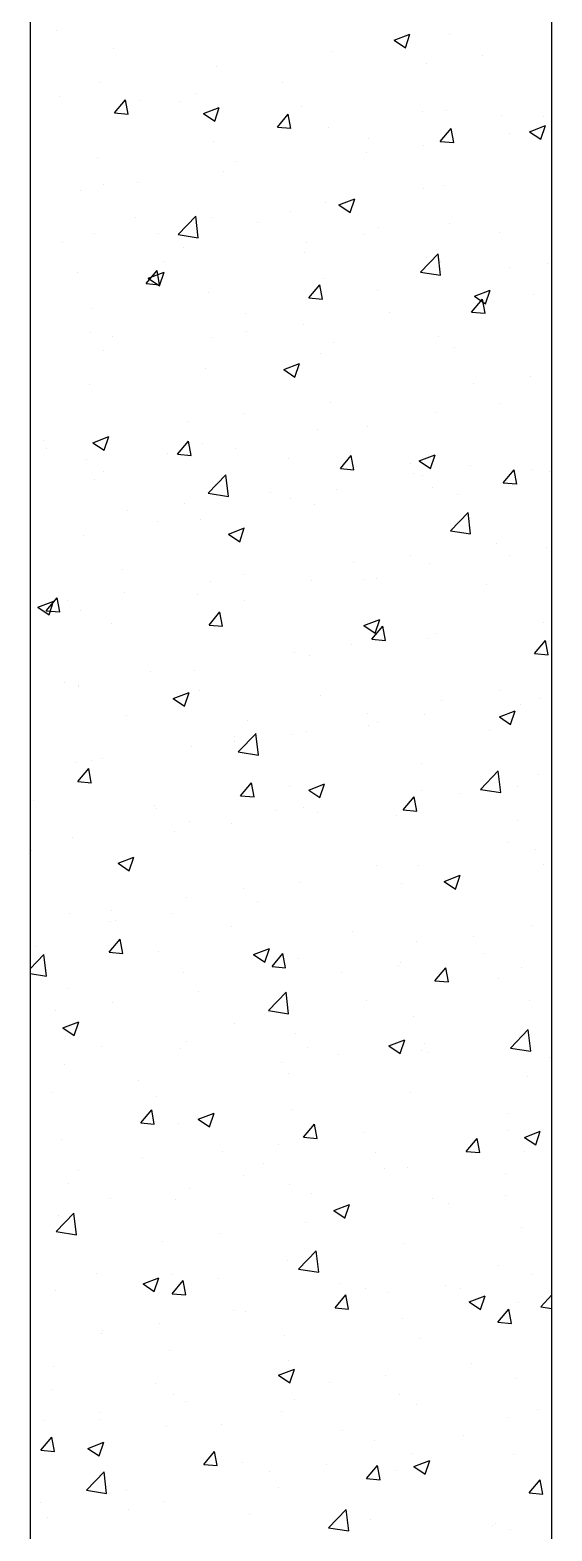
# Model space of a CAD drawing. Header units: millimetres. Extents: x 331487 to 517269, y 198509 to 399936.
# Drawn here: x 427974 to 428204, y 320298 to 320959 of the extents above; entities that cross this region are included whole.
import ezdxf

# ---------------------------------------------------------------- set-up
doc = ezdxf.new("R2010")
doc.units = ezdxf.units.MM
doc.header["$MEASUREMENT"] = 0
doc.layers.add('COLUMN', color=6, linetype='Continuous')

msp = doc.modelspace()

# ---------------------------------------------------------------- linework, layer by layer
at = {"layer": 'COLUMN'}
for p, q in [((427974.35, 321603.51), (427974.35, 318133.51)), ((428204.35, 317903.51), (428204.35, 321603.51))]:
    msp.add_line(p, q, dxfattribs=at)
at = {"layer": 'COLUMN', "color": 2, "linetype": 'Continuous'}
for p, q in [((427985.95, 320959.33), (427985.95, 320959.33)), ((428134.78, 320954.89), (428141.78, 320957.57)), ((428139.75, 320951.53), (428141.78, 320957.57)), ((428159.03, 320957.45), (428159.03, 320957.45)), ((428011.06, 320951.21), (428011.06, 320951.21)), ((428134.78, 320954.89), (428139.75, 320951.53)), ((428107.09, 320949.95), (428107.09, 320949.95)), ((428148.86, 320944.8), (428148.86, 320944.8)), ((428173.9, 320948.09), (428173.9, 320948.09)), ((428056.58, 320943.55), (428056.58, 320943.55)), ((428005.24, 320936.51), (428005.24, 320936.51)), ((428047.84, 320931.5), (428047.84, 320931.5)), ((428085.71, 320936.48), (428085.71, 320936.48)), ((427987.12, 320930.31), (427987.12, 320930.31)), ((428011.61, 320922.92), (428016.44, 320928.67)), ((428017.59, 320922.39), (428016.43, 320928.66)), ((428022.8, 320928.2), (428022.8, 320928.2)), ((428040.51, 320928.05), (428040.51, 320928.05)), ((428050.76, 320922.63), (428057.76, 320925.32)), ((428055.73, 320919.28), (428057.76, 320925.32)), ((428093.89, 320925.8), (428093.89, 320925.8)), ((428011.61, 320922.92), (428017.59, 320922.4)), ((428050.76, 320922.63), (428055.73, 320919.28)), ((428083.34, 320916.64), (428088.16, 320922.39)), ((428089.32, 320916.11), (428088.16, 320922.38)), ((428147.27, 320923.54), (428147.27, 320923.54)), ((428157.82, 320924.16), (428157.82, 320924.16)), ((428181.89, 320921.57), (428181.89, 320921.57)), ((428200.65, 320921.29), (428200.65, 320921.29)), ((428083.34, 320916.64), (428089.32, 320916.12)), ((428105.88, 320916.66), (428105.88, 320916.66)), ((428123.57, 320911.56), (428123.57, 320911.56)), ((428155.07, 320910.37), (428159.89, 320916.11)), ((428161.04, 320909.84), (428159.89, 320916.11)), ((428185.46, 320913.64), (428185.46, 320913.64)), ((428194.47, 320914.62), (428201.47, 320917.31)), ((428194.47, 320914.62), (428199.45, 320911.27)), ((428199.44, 320911.27), (428201.47, 320917.31)), ((428055.37, 320910.26), (428055.37, 320910.26)), ((428122.56, 320905.36), (428122.56, 320905.36)), ((428147.59, 320908.65), (428147.59, 320908.65)), ((428155.07, 320910.37), (428161.04, 320909.85)), ((428004.02, 320903.22), (428004.02, 320903.22)), ((428065.25, 320901.55), (428065.25, 320901.55)), ((428006.93, 320891.54), (428006.93, 320891.54)), ((428021.53, 320892.06), (428021.53, 320892.06)), ((428059.4, 320897.04), (428059.4, 320897.04)), ((427996.49, 320888.76), (427996.49, 320888.76)), ((428110.45, 320882.37), (428117.45, 320885.06)), ((428115.42, 320879.01), (428117.45, 320885.06)), ((428147.53, 320889.61), (428147.53, 320889.61)), ((428156.6, 320890.87), (428156.6, 320890.87)), ((428089.21, 320879.6), (428089.21, 320879.6)), ((428104.66, 320883.37), (428104.66, 320883.37)), ((428110.45, 320882.37), (428115.42, 320879.02)), ((428021.03, 320876.95), (428021.03, 320876.95)), ((428039.63, 320869.32), (428047.42, 320877.44)), ((428048.51, 320867.92), (428047.4, 320877.42)), ((428054.15, 320876.97), (428054.15, 320876.97)), ((428074.41, 320874.7), (428074.41, 320874.7)), ((428127.8, 320872.44), (428127.8, 320872.44)), ((428159.16, 320874.2), (428159.16, 320874.2)), ((427988.73, 320865.78), (427988.73, 320865.78)), ((428002.81, 320869.93), (428002.81, 320869.93)), ((428030.89, 320869.59), (428030.89, 320869.59)), ((428039.61, 320869.3), (428048.51, 320867.92)), ((428096.25, 320865.92), (428096.25, 320865.92)), ((428121.28, 320869.21), (428121.28, 320869.21)), ((428181.18, 320870.19), (428181.18, 320870.19)), ((428042.12, 320863.52), (428042.12, 320863.52)), ((428095.5, 320861.26), (428095.5, 320861.26)), ((428146.35, 320852.77), (428154.14, 320860.88)), ((428148.88, 320859.01), (428148.88, 320859.01)), ((428155.23, 320851.37), (428154.13, 320860.87)), ((427995.22, 320852.61), (427995.22, 320852.61)), ((428025.49, 320847.7), (428030.31, 320853.45)), ((428026.43, 320850.12), (428033.43, 320852.81)), ((428031.46, 320847.17), (428030.31, 320853.44)), ((428031.4, 320846.76), (428033.42, 320852.8)), ((428033.09, 320857.6), (428033.09, 320857.6)), ((428146.34, 320852.75), (428155.23, 320851.37)), ((428155.39, 320857.58), (428155.39, 320857.58)), ((428185.72, 320854.61), (428185.72, 320854.61)), ((428202.26, 320856.75), (428202.26, 320856.75)), ((428025.49, 320847.7), (428031.47, 320847.18)), ((428026.43, 320850.12), (428031.4, 320846.76)), ((428097.22, 320841.43), (428102.04, 320847.17)), ((428103.19, 320840.9), (428102.03, 320847.16)), ((428103.45, 320850.08), (428103.45, 320850.08)), ((428052.94, 320843.68), (428052.94, 320843.68)), ((428097.22, 320841.43), (428103.19, 320840.9)), ((428127.4, 320844.6), (428127.4, 320844.6)), ((428168.94, 320835.15), (428173.76, 320840.9)), ((428170.14, 320842.11), (428177.14, 320844.8)), ((428170.14, 320842.11), (428175.11, 320838.75)), ((428174.92, 320834.62), (428173.76, 320840.89)), ((428175.11, 320838.75), (428177.14, 320844.8)), ((428196, 320843.07), (428196, 320843.07)), ((428001.59, 320836.64), (428001.59, 320836.64)), ((428069.08, 320834.59), (428069.08, 320834.59)), ((428132.85, 320834.76), (428132.85, 320834.76)), ((428168.94, 320835.15), (428174.92, 320834.63)), ((428001.14, 320826.12), (428001.14, 320826.12)), ((428069.94, 320826.47), (428069.94, 320826.47)), ((428094.98, 320829.77), (428094.98, 320829.77)), ((428010.77, 320824.58), (428010.77, 320824.58)), ((428054.52, 320823.87), (428054.52, 320823.87)), ((428107.9, 320821.61), (428107.9, 320821.61)), ((428154.17, 320824.29), (428154.17, 320824.29)), ((428161.28, 320819.35), (428161.28, 320819.35)), ((428006.79, 320818.16), (428006.79, 320818.16)), ((428086.12, 320809.86), (428093.12, 320812.54)), ((428091.09, 320806.5), (428093.12, 320812.54)), ((428102.23, 320816.79), (428102.23, 320816.79)), ((428051.72, 320810.39), (428051.72, 320810.39)), ((428086.12, 320809.86), (428091.09, 320806.5)), ((428194.73, 320806.92), (428194.73, 320806.92)), ((428000.38, 320803.35), (428000.38, 320803.35)), ((428169.7, 320803.63), (428169.7, 320803.63)), ((428106.54, 320795.31), (428106.54, 320795.31)), ((428181.59, 320794.94), (428181.59, 320794.94)), ((428204.3, 320798.04), (428204.3, 320798.04)), ((428043.64, 320787.03), (428043.64, 320787.03)), ((428068.67, 320790.33), (428068.67, 320790.33)), ((428152.95, 320791), (428152.95, 320791)), ((428002.09, 320777.6), (428009.1, 320780.29)), ((428007.07, 320774.25), (428009.09, 320780.29)), ((428101.01, 320783.5), (428101.01, 320783.5)), ((428123.27, 320784.93), (428123.27, 320784.93)), ((427980.48, 320778.72), (427980.48, 320778.72)), ((427981.66, 320775.02), (427981.66, 320775.02)), ((428002.1, 320777.6), (428007.07, 320774.25)), ((428035.05, 320772.77), (428035.05, 320772.77)), ((428039.36, 320772.48), (428044.19, 320778.23)), ((428039.36, 320772.48), (428045.34, 320771.96)), ((428045.34, 320771.95), (428044.18, 320778.22)), ((428050.5, 320777.1), (428050.5, 320777.1)), ((428064.96, 320774.92), (428064.96, 320774.92)), ((428145.81, 320769.59), (428152.81, 320772.28)), ((428150.78, 320766.24), (428152.81, 320772.28)), ((427999.16, 320770.06), (427999.16, 320770.06)), ((428088.43, 320770.51), (428088.43, 320770.51)), ((428111.09, 320766.21), (428115.91, 320771.95)), ((428111.09, 320766.21), (428117.07, 320765.68)), ((428117.07, 320765.68), (428115.91, 320771.94)), ((428141.81, 320768.26), (428141.81, 320768.26)), ((428145.81, 320769.59), (428150.78, 320766.24)), ((428168.42, 320767.48), (428168.42, 320767.48)), ((428182.82, 320759.93), (428187.64, 320765.68)), ((428188.79, 320759.4), (428187.64, 320765.67)), ((428195.19, 320766), (428195.19, 320766)), ((428002.75, 320761.59), (428002.75, 320761.59)), ((428006.64, 320764.91), (428006.64, 320764.91)), ((428052.88, 320755.35), (428060.67, 320763.47)), ((428056.13, 320759.33), (428056.13, 320759.33)), ((428061.76, 320753.96), (428060.66, 320763.46)), ((428143.39, 320764.19), (428143.39, 320764.19)), ((428147.24, 320762.98), (428147.24, 320762.98)), ((428182.82, 320759.93), (428188.79, 320759.41)), ((428203.08, 320764.75), (428203.08, 320764.75)), ((428052.87, 320755.34), (428061.76, 320753.96)), ((428080.24, 320755.87), (428080.24, 320755.87)), ((428088.92, 320752.97), (428088.92, 320752.97)), ((428109.51, 320757.08), (428109.51, 320757.08)), ((428151.74, 320757.71), (428151.74, 320757.71)), ((428162.89, 320754.82), (428162.89, 320754.82)), ((428017.33, 320747.59), (428017.33, 320747.59)), ((428042.36, 320750.89), (428042.36, 320750.89)), ((428099.8, 320750.21), (428099.8, 320750.21)), ((428159.61, 320738.8), (428167.4, 320746.92)), ((428168.49, 320737.41), (428167.38, 320746.91)), ((428030.6, 320742.96), (428030.6, 320742.96)), ((428049.29, 320743.81), (428049.29, 320743.81)), ((428061.79, 320737.34), (428068.79, 320740.03)), ((428066.76, 320733.98), (428068.78, 320740.03)), ((427997.94, 320736.77), (427997.94, 320736.77)), ((428061.79, 320737.34), (428066.76, 320733.99)), ((428159.6, 320738.79), (428168.49, 320737.41)), ((428179.99, 320733.03), (428179.99, 320733.03)), ((428142.12, 320728.04), (428142.12, 320728.04)), ((428185.43, 320727.98), (428185.43, 320727.98)), ((428201.86, 320731.46), (428201.86, 320731.46)), ((428015.15, 320721.94), (428015.15, 320721.94)), ((428068.53, 320719.68), (428068.53, 320719.68)), ((428117.08, 320724.75), (428117.08, 320724.75)), ((428150.52, 320724.42), (428150.52, 320724.42)), ((428053.93, 320716.43), (428053.93, 320716.43)), ((428098.58, 320716.93), (428098.58, 320716.93)), ((428121.91, 320717.42), (428121.91, 320717.42)), ((428127.11, 320717.97), (428127.11, 320717.97)), ((428175.3, 320715.17), (428175.3, 320715.17)), ((427977.76, 320705.09), (427984.77, 320707.78)), ((427981.51, 320703.54), (427986.33, 320709.28)), ((427982.73, 320701.73), (427984.76, 320707.77)), ((427987.49, 320703.01), (427986.33, 320709.28)), ((427991.02, 320708.15), (427991.02, 320708.15)), ((428016.06, 320711.45), (428016.06, 320711.45)), ((428048.07, 320710.52), (428048.07, 320710.52)), ((428068.79, 320707.96), (428068.79, 320707.96)), ((427977.76, 320705.09), (427982.74, 320701.73)), ((427981.51, 320703.54), (427987.49, 320703.01)), ((427996.73, 320703.48), (427996.73, 320703.48)), ((428053.24, 320697.26), (428058.06, 320703.01)), ((428059.21, 320696.73), (428058.06, 320703)), ((428121.48, 320697.08), (428128.48, 320699.77)), ((428126.45, 320693.72), (428128.47, 320699.77)), ((428010.47, 320697.95), (428010.47, 320697.95)), ((428053.24, 320697.26), (428059.22, 320696.74)), ((428121.48, 320697.08), (428126.45, 320693.72)), ((428124.97, 320690.99), (428129.79, 320696.73)), ((428130.94, 320690.46), (428129.78, 320696.73)), ((428153.68, 320693.59), (428153.68, 320693.59)), ((428200.65, 320698.17), (428200.65, 320698.17)), ((428115.81, 320688.6), (428115.81, 320688.6)), ((428124.97, 320690.99), (428130.94, 320690.46)), ((428149.31, 320691.13), (428149.31, 320691.13)), ((428196.69, 320684.71), (428201.51, 320690.46)), ((428202.67, 320684.18), (428201.51, 320690.45)), ((428090.78, 320685.31), (428090.78, 320685.31)), ((428097.37, 320683.64), (428097.37, 320683.64)), ((428196.69, 320684.71), (428202.67, 320684.19)), ((428027.62, 320676.99), (428027.62, 320676.99)), ((428046.86, 320677.23), (428046.86, 320677.23)), ((427989.75, 320672), (427989.75, 320672)), ((427995.51, 320670.19), (427995.51, 320670.19)), ((427995.68, 320670.84), (427995.68, 320670.84)), ((428037.45, 320664.83), (428044.46, 320667.51)), ((428042.42, 320661.47), (428044.45, 320667.51)), ((428049.06, 320668.58), (428049.06, 320668.58)), ((428102.44, 320666.32), (428102.44, 320666.32)), ((428181.3, 320668.32), (428181.3, 320668.32)), ((428037.45, 320664.83), (428042.43, 320661.47)), ((428155.82, 320664.07), (428155.82, 320664.07)), ((428190.53, 320662.46), (428190.53, 320662.46)), ((428199.43, 320664.89), (428199.43, 320664.89)), ((428016.76, 320657.4), (428016.76, 320657.4)), ((428070.14, 320655.15), (428070.14, 320655.15)), ((428122.98, 320658.3), (428122.98, 320658.3)), ((428127.38, 320654.15), (428127.38, 320654.15)), ((428148.09, 320657.84), (428148.09, 320657.84)), ((428181.17, 320656.82), (428188.17, 320659.51)), ((428181.17, 320656.82), (428186.14, 320653.46)), ((428186.14, 320653.46), (428188.16, 320659.5)), ((428064.66, 320648.29), (428064.66, 320648.29)), ((428066.14, 320641.39), (428073.93, 320649.51)), ((428075.02, 320640), (428073.92, 320649.49)), ((428089.5, 320649.16), (428089.5, 320649.16)), ((428096.15, 320650.35), (428096.15, 320650.35)), ((428123.53, 320652.89), (428123.53, 320652.89)), ((428176.91, 320650.64), (428176.91, 320650.64)), ((428045.64, 320643.94), (428045.64, 320643.94)), ((428064.47, 320645.86), (428064.47, 320645.86)), ((428066.13, 320641.38), (428075.02, 320640)), ((427994.3, 320636.9), (427994.3, 320636.9)), ((427995.39, 320628.32), (428000.21, 320634.06)), ((428001.36, 320627.79), (428000.21, 320634.06)), ((428001.31, 320637.55), (428001.31, 320637.55)), ((428006.34, 320638.28), (428006.34, 320638.28)), ((428146.94, 320636.35), (428146.94, 320636.35)), ((427995.39, 320628.32), (428001.37, 320627.8)), ((428067.11, 320622.04), (428071.94, 320627.79)), ((428073.09, 320621.51), (428071.93, 320627.78)), ((428097.14, 320624.56), (428104.15, 320627.25)), ((428102.12, 320621.21), (428104.14, 320627.25)), ((428172.87, 320624.84), (428180.66, 320632.96)), ((428181.75, 320623.45), (428180.64, 320632.94)), ((428198.22, 320631.6), (428198.22, 320631.6)), ((428067.12, 320622.04), (428073.09, 320621.52)), ((428088.62, 320626.34), (428088.62, 320626.34)), ((428097.14, 320624.56), (428102.12, 320621.21)), ((428138.84, 320615.77), (428143.66, 320621.51)), ((428144.82, 320615.24), (428143.66, 320621.51)), ((428146.87, 320624.55), (428146.87, 320624.55)), ((428164.23, 320623.02), (428164.23, 320623.02)), ((428172.85, 320624.82), (428181.75, 320623.44)), ((428189.26, 320626.32), (428189.26, 320626.32)), ((427975.78, 320620), (427975.78, 320620)), ((428029.16, 320617.75), (428029.16, 320617.75)), ((428030.3, 320616.33), (428030.3, 320616.33)), ((428082.55, 320615.49), (428082.55, 320615.49)), ((428094.93, 320617.06), (428094.93, 320617.06)), ((428101.07, 320614.71), (428101.07, 320614.71)), ((428138.84, 320615.77), (428144.82, 320615.24)), ((428044.42, 320610.66), (428044.42, 320610.66)), ((428063.2, 320609.72), (428063.2, 320609.72)), ((428135.93, 320613.24), (428135.93, 320613.24)), ((428189.31, 320610.98), (428189.31, 320610.98)), ((427993.08, 320603.61), (427993.08, 320603.61)), ((428038.16, 320606.42), (428038.16, 320606.42)), ((428185.13, 320601.35), (428185.13, 320601.35)), ((427975.01, 320598.11), (427975.01, 320598.11)), ((428013.12, 320592.31), (428020.12, 320595)), ((428018.09, 320588.95), (428020.12, 320595)), ((428197, 320598.31), (428197, 320598.31)), ((428013.12, 320592.31), (428018.1, 320588.96)), ((428126.81, 320591.34), (428126.81, 320591.34)), ((428145.66, 320591.27), (428145.66, 320591.27)), ((428156.84, 320584.3), (428163.84, 320586.99)), ((428161.81, 320580.95), (428163.83, 320586.99)), ((428200.83, 320591.86), (428200.83, 320591.86)), ((428068.49, 320581.33), (428068.49, 320581.33)), ((428093.72, 320583.77), (428093.72, 320583.77)), ((428137.92, 320583.58), (428137.92, 320583.58)), ((428156.84, 320584.3), (428161.81, 320580.95)), ((428162.95, 320586.87), (428162.95, 320586.87)), ((428043.21, 320577.37), (428043.21, 320577.37)), ((428074.76, 320575.26), (428074.76, 320575.26)), ((427991.86, 320570.33), (427991.86, 320570.33)), ((428010.18, 320571.32), (428010.18, 320571.32)), ((428036.89, 320570.28), (428036.89, 320570.28)), ((428009.69, 320566.65), (428009.69, 320566.65)), ((428011.86, 320566.98), (428011.86, 320566.98)), ((428063.07, 320564.39), (428063.07, 320564.39)), ((428116.45, 320562.14), (428116.45, 320562.14)), ((428195.78, 320565.02), (428195.78, 320565.02)), ((427977.39, 320555.47), (427977.39, 320555.47)), ((428009.26, 320553.1), (428014.08, 320558.84)), ((428015.24, 320552.57), (428014.08, 320558.84)), ((428072.81, 320552.05), (428079.82, 320554.74)), ((428077.78, 320548.69), (428079.81, 320554.74)), ((428144.44, 320557.98), (428144.44, 320557.98)), ((428169.84, 320559.88), (428169.84, 320559.88)), ((427974.35, 320545.72), (427980.47, 320552.1)), ((427981.56, 320542.59), (427980.45, 320552.08)), ((428009.26, 320553.1), (428015.24, 320552.58)), ((428030.77, 320553.22), (428030.77, 320553.22)), ((428072.81, 320552.05), (428077.79, 320548.69)), ((428080.99, 320546.82), (428085.81, 320552.57)), ((428084.16, 320550.96), (428084.16, 320550.96)), ((428086.96, 320546.29), (428085.81, 320552.56)), ((428092.5, 320550.48), (428092.5, 320550.48)), ((428136.65, 320547.43), (428136.65, 320547.43)), ((428137.54, 320548.71), (428137.54, 320548.71)), ((428174.52, 320552.42), (428174.52, 320552.42)), ((427974.35, 320543.7), (427981.56, 320542.58)), ((428041.99, 320544.08), (428041.99, 320544.08)), ((428080.99, 320546.82), (428086.97, 320546.3)), ((428111.61, 320544.14), (428111.61, 320544.14)), ((428152.72, 320540.55), (428157.54, 320546.29)), ((428158.69, 320540.02), (428157.53, 320546.29)), ((428181, 320541.69), (428181, 320541.69)), ((428190.92, 320546.45), (428190.92, 320546.45)), ((427990.65, 320537.04), (427990.65, 320537.04)), ((428048.46, 320535.82), (428048.46, 320535.82)), ((428079.4, 320527.43), (428087.19, 320535.54)), ((428088.28, 320526.03), (428087.18, 320535.53)), ((428152.72, 320540.55), (428158.69, 320540.03)), ((427985.55, 320527.54), (427985.55, 320527.54)), ((428010.58, 320530.84), (428010.58, 320530.84)), ((428122.68, 320531.68), (428122.68, 320531.68)), ((428194.57, 320531.73), (428194.57, 320531.73)), ((427988.79, 320519.8), (427995.79, 320522.48)), ((427993.76, 320516.44), (427995.79, 320522.48)), ((428064.37, 320521.67), (428064.37, 320521.67)), ((428079.39, 320527.41), (428088.28, 320526.03)), ((428143.23, 320524.69), (428143.23, 320524.69)), ((427988.79, 320519.8), (427993.77, 320516.44)), ((427989.8, 320515.82), (427989.8, 320515.82)), ((428091.29, 320517.19), (428091.29, 320517.19)), ((428132.5, 320511.79), (428139.51, 320514.48)), ((428137.47, 320508.43), (428139.5, 320514.47)), ((428186.12, 320510.87), (428193.91, 320518.99)), ((428195, 320509.48), (428193.9, 320518.98)), ((428006.05, 320511.65), (428006.05, 320511.65)), ((428040.78, 320510.79), (428040.78, 320510.79)), ((428043.18, 320513.56), (428043.18, 320513.56)), ((428096.56, 320511.31), (428096.56, 320511.31)), ((428110.34, 320507.99), (428110.34, 320507.99)), ((428132.5, 320511.79), (428137.48, 320508.43)), ((428146.65, 320509.72), (428146.65, 320509.72)), ((428148.21, 320512.98), (428148.21, 320512.98)), ((428149.94, 320509.05), (428149.94, 320509.05)), ((428186.11, 320510.86), (428195, 320509.48)), ((427989.43, 320503.75), (427989.43, 320503.75)), ((428085.3, 320504.7), (428085.3, 320504.7)), ((428203.32, 320506.8), (428203.32, 320506.8)), ((428022.15, 320496.38), (428022.15, 320496.38)), ((428088.33, 320499.71), (428088.33, 320499.71)), ((428193.35, 320498.44), (428193.35, 320498.44)), ((427984.28, 320491.4), (427984.28, 320491.4)), ((428030.01, 320489.7), (428030.01, 320489.7)), ((428142.01, 320491.4), (428142.01, 320491.4)), ((428023.14, 320477.88), (428027.96, 320483.63)), ((428029.11, 320477.35), (428027.96, 320483.62)), ((428048.48, 320479.53), (428055.48, 320482.22)), ((428053.45, 320476.18), (428055.48, 320482.22)), ((428090.07, 320483.9), (428090.07, 320483.9)), ((428185.06, 320481.85), (428185.06, 320481.85)), ((428023.14, 320477.88), (428029.12, 320477.36)), ((428039.56, 320477.5), (428039.56, 320477.5)), ((428048.48, 320479.53), (428053.46, 320476.18)), ((428094.87, 320471.6), (428099.69, 320477.35)), ((428100.84, 320471.07), (428099.68, 320477.34)), ((428184.84, 320474.72), (428184.84, 320474.72)), ((427988.22, 320470.46), (427988.22, 320470.46)), ((428084.03, 320468.55), (428084.03, 320468.55)), ((428094.87, 320471.6), (428100.84, 320471.08)), ((428121.9, 320473.54), (428121.9, 320473.54)), ((428166.59, 320465.33), (428171.41, 320471.07)), ((428172.57, 320464.8), (428171.41, 320471.07)), ((428192.19, 320471.53), (428199.2, 320474.21)), ((428192.19, 320471.53), (428197.17, 320468.17)), ((428197.16, 320468.17), (428199.19, 320474.21)), ((428023.7, 320462.46), (428023.7, 320462.46)), ((428059, 320465.25), (428059, 320465.25)), ((428126.52, 320464.71), (428126.52, 320464.71)), ((428166.59, 320465.33), (428172.57, 320464.81)), ((428192.14, 320465.15), (428192.14, 320465.15)), ((427995.84, 320456.94), (427995.84, 320456.94)), ((428068.2, 320454.7), (428068.2, 320454.7)), ((428077.09, 320460.21), (428077.09, 320460.21)), ((428130.47, 320457.95), (428130.47, 320457.95)), ((428140.79, 320458.11), (428140.79, 320458.11)), ((428183.85, 320455.7), (428183.85, 320455.7)), ((427991.41, 320451.29), (427991.41, 320451.29)), ((428044.79, 320449.03), (428044.79, 320449.03)), ((428088.85, 320450.61), (428088.85, 320450.61)), ((428009.88, 320444.69), (428009.88, 320444.69)), ((428038.34, 320444.21), (428038.34, 320444.21)), ((428098.17, 320446.78), (428098.17, 320446.78)), ((428108.17, 320439.27), (428115.17, 320441.96)), ((428113.14, 320435.92), (428115.17, 320441.96)), ((428151.55, 320444.52), (428151.55, 320444.52)), ((428158.75, 320442.41), (428158.75, 320442.41)), ((428183.79, 320445.71), (428183.79, 320445.71)), ((427985.93, 320430.01), (427993.72, 320438.13)), ((427987, 320437.17), (427987, 320437.17)), ((427994.81, 320428.62), (427993.71, 320438.12)), ((428108.17, 320439.27), (428113.15, 320435.92)), ((427985.92, 320430), (427994.81, 320428.62)), ((428057.72, 320429.11), (428057.72, 320429.11)), ((428095.6, 320434.1), (428095.6, 320434.1)), ((428190.92, 320431.86), (428190.92, 320431.86)), ((428032.69, 320425.81), (428032.69, 320425.81)), ((428139.58, 320424.82), (428139.58, 320424.82)), ((428087.64, 320417.32), (428087.64, 320417.32)), ((428092.66, 320413.46), (428100.45, 320421.58)), ((428101.54, 320412.07), (428100.43, 320421.57)), ((428180.71, 320415.06), (428180.71, 320415.06)), ((428003.81, 320411.63), (428003.81, 320411.63)), ((428024.15, 320407.02), (428031.15, 320409.71)), ((428029.12, 320403.66), (428031.15, 320409.71)), ((428037.01, 320402.66), (428041.84, 320408.41)), ((428037.13, 320410.92), (428037.13, 320410.92)), ((428042.99, 320402.13), (428041.83, 320408.4)), ((428057.19, 320409.38), (428057.19, 320409.38)), ((428092.64, 320413.45), (428101.54, 320412.07)), ((428195.35, 320411.25), (428195.35, 320411.25)), ((427985.78, 320403.88), (427985.78, 320403.88)), ((428024.15, 320407.02), (428029.12, 320403.66)), ((428037.01, 320402.66), (428042.99, 320402.14)), ((428108.74, 320396.39), (428113.56, 320402.13)), ((428110.57, 320407.12), (428110.57, 320407.12)), ((428114.72, 320395.86), (428113.56, 320402.12)), ((428122.39, 320405.05), (428122.39, 320405.05)), ((428132.45, 320402.97), (428132.45, 320402.97)), ((428157.48, 320406.26), (428157.48, 320406.26)), ((428163.96, 320404.87), (428163.96, 320404.87)), ((428199.38, 320396.91), (428204.35, 320402.09)), ((428108.74, 320396.39), (428114.72, 320395.86)), ((428167.86, 320399.01), (428174.86, 320401.7)), ((428167.86, 320399.01), (428172.84, 320395.66)), ((428172.83, 320395.65), (428174.86, 320401.7)), ((428180.47, 320390.11), (428185.29, 320395.86)), ((428186.44, 320389.58), (428185.28, 320395.85)), ((428189.7, 320398.57), (428189.7, 320398.57)), ((428199.37, 320396.9), (428204.35, 320396.12)), ((428031.42, 320389.67), (428031.42, 320389.67)), ((428064.07, 320395.04), (428064.07, 320395.04)), ((428069.29, 320394.65), (428069.29, 320394.65)), ((428138.36, 320391.53), (428138.36, 320391.53)), ((428180.47, 320390.11), (428186.44, 320389.59)), ((428005.75, 320385.03), (428005.75, 320385.03)), ((428006.38, 320386.37), (428006.38, 320386.37)), ((428086.42, 320384.03), (428086.42, 320384.03)), ((428146.35, 320383.09), (428146.35, 320383.09)), ((428035.91, 320377.63), (428035.91, 320377.63)), ((427984.57, 320370.59), (427984.57, 320370.59)), ((428083.84, 320366.76), (428090.84, 320369.45)), ((428088.03, 320373.08), (428088.03, 320373.08)), ((428088.81, 320363.4), (428090.84, 320369.44)), ((428169.05, 320371.81), (428169.05, 320371.81)), ((428029.71, 320363.07), (428029.71, 320363.07)), ((428083.84, 320366.76), (428088.82, 320363.4)), ((428106.14, 320363.53), (428106.14, 320363.53)), ((428131.17, 320366.82), (428131.17, 320366.82)), ((428188.49, 320365.28), (428188.49, 320365.28)), ((427984.34, 320360.53), (427984.34, 320360.53)), ((428037.72, 320358.28), (428037.72, 320358.28)), ((428091.1, 320356.02), (428091.1, 320356.02)), ((428137.15, 320358.24), (428137.15, 320358.24)), ((428005.11, 320350.23), (428005.11, 320350.23)), ((428042.98, 320355.21), (428042.98, 320355.21)), ((428085.21, 320350.74), (428085.21, 320350.74)), ((428144.48, 320353.77), (428144.48, 320353.77)), ((428197.86, 320351.51), (428197.86, 320351.51)), ((427980.08, 320346.93), (427980.08, 320346.93)), ((428005.42, 320347.1), (428005.42, 320347.1)), ((428034.7, 320344.34), (428034.7, 320344.34)), ((428058.8, 320344.85), (428058.8, 320344.85)), ((428112.18, 320342.59), (428112.18, 320342.59)), ((428184.54, 320348.09), (428184.54, 320348.09)), ((427979.16, 320333.72), (427983.98, 320339.46)), ((427983.35, 320337.3), (427983.35, 320337.3)), ((427985.14, 320333.19), (427983.98, 320339.45)), ((427999.82, 320334.5), (428006.82, 320337.19)), ((428004.79, 320331.15), (428006.82, 320337.19)), ((428126.22, 320338.08), (428126.22, 320338.08)), ((428165.57, 320340.33), (428165.57, 320340.33)), ((427979.16, 320333.72), (427985.14, 320333.19)), ((427999.82, 320334.5), (428004.79, 320331.15)), ((428050.89, 320327.44), (428055.71, 320333.19)), ((428056.86, 320326.91), (428055.71, 320333.18)), ((428142.74, 320332.37), (428142.74, 320332.37)), ((428143.53, 320326.5), (428150.53, 320329.18)), ((428148.5, 320323.14), (428150.53, 320329.18)), ((428187.27, 320331.99), (428187.27, 320331.99)), ((427999.19, 320316.05), (428006.98, 320324.17)), ((428008.07, 320314.66), (428006.97, 320324.15)), ((428050.89, 320327.44), (428056.87, 320326.92)), ((428067.9, 320328.07), (428067.9, 320328.07)), ((428079.83, 320324.09), (428079.83, 320324.09)), ((428104.87, 320327.38), (428104.87, 320327.38)), ((428122.62, 320321.17), (428127.44, 320326.91)), ((428128.59, 320320.64), (428127.43, 320326.9)), ((428135.93, 320324.95), (428135.93, 320324.95)), ((428143.53, 320326.5), (428148.51, 320323.14)), ((427999.18, 320316.04), (428008.07, 320314.66)), ((428009.59, 320318.06), (428009.59, 320318.06)), ((428083.99, 320317.45), (428083.99, 320317.45)), ((428122.62, 320321.17), (428128.59, 320320.64)), ((428194.34, 320314.89), (428199.16, 320320.64)), ((428200.32, 320314.36), (428199.16, 320320.63)), ((427978.8, 320310.79), (427978.8, 320310.79)), ((428016.68, 320315.77), (428016.68, 320315.77)), ((428033.48, 320311.05), (428033.48, 320311.05)), ((428194.34, 320314.89), (428200.32, 320314.37)), ((427982.14, 320304.01), (427982.14, 320304.01)), ((428017.82, 320307.45), (428017.82, 320307.45)), ((428071.2, 320305.19), (428071.2, 320305.19)), ((428105.92, 320299.5), (428113.71, 320307.62)), ((428114.8, 320298.11), (428113.69, 320307.6)), ((428124.59, 320302.94), (428124.59, 320302.94)), ((428105.9, 320299.48), (428114.8, 320298.11)), ((428177.97, 320300.68), (428177.97, 320300.68)), ((428179.59, 320301.24), (428179.59, 320301.24)), ((428186.06, 320298.7), (428186.06, 320298.7))]:
    msp.add_line(p, q, dxfattribs=at)

doc.saveas('drawing.dxf')
